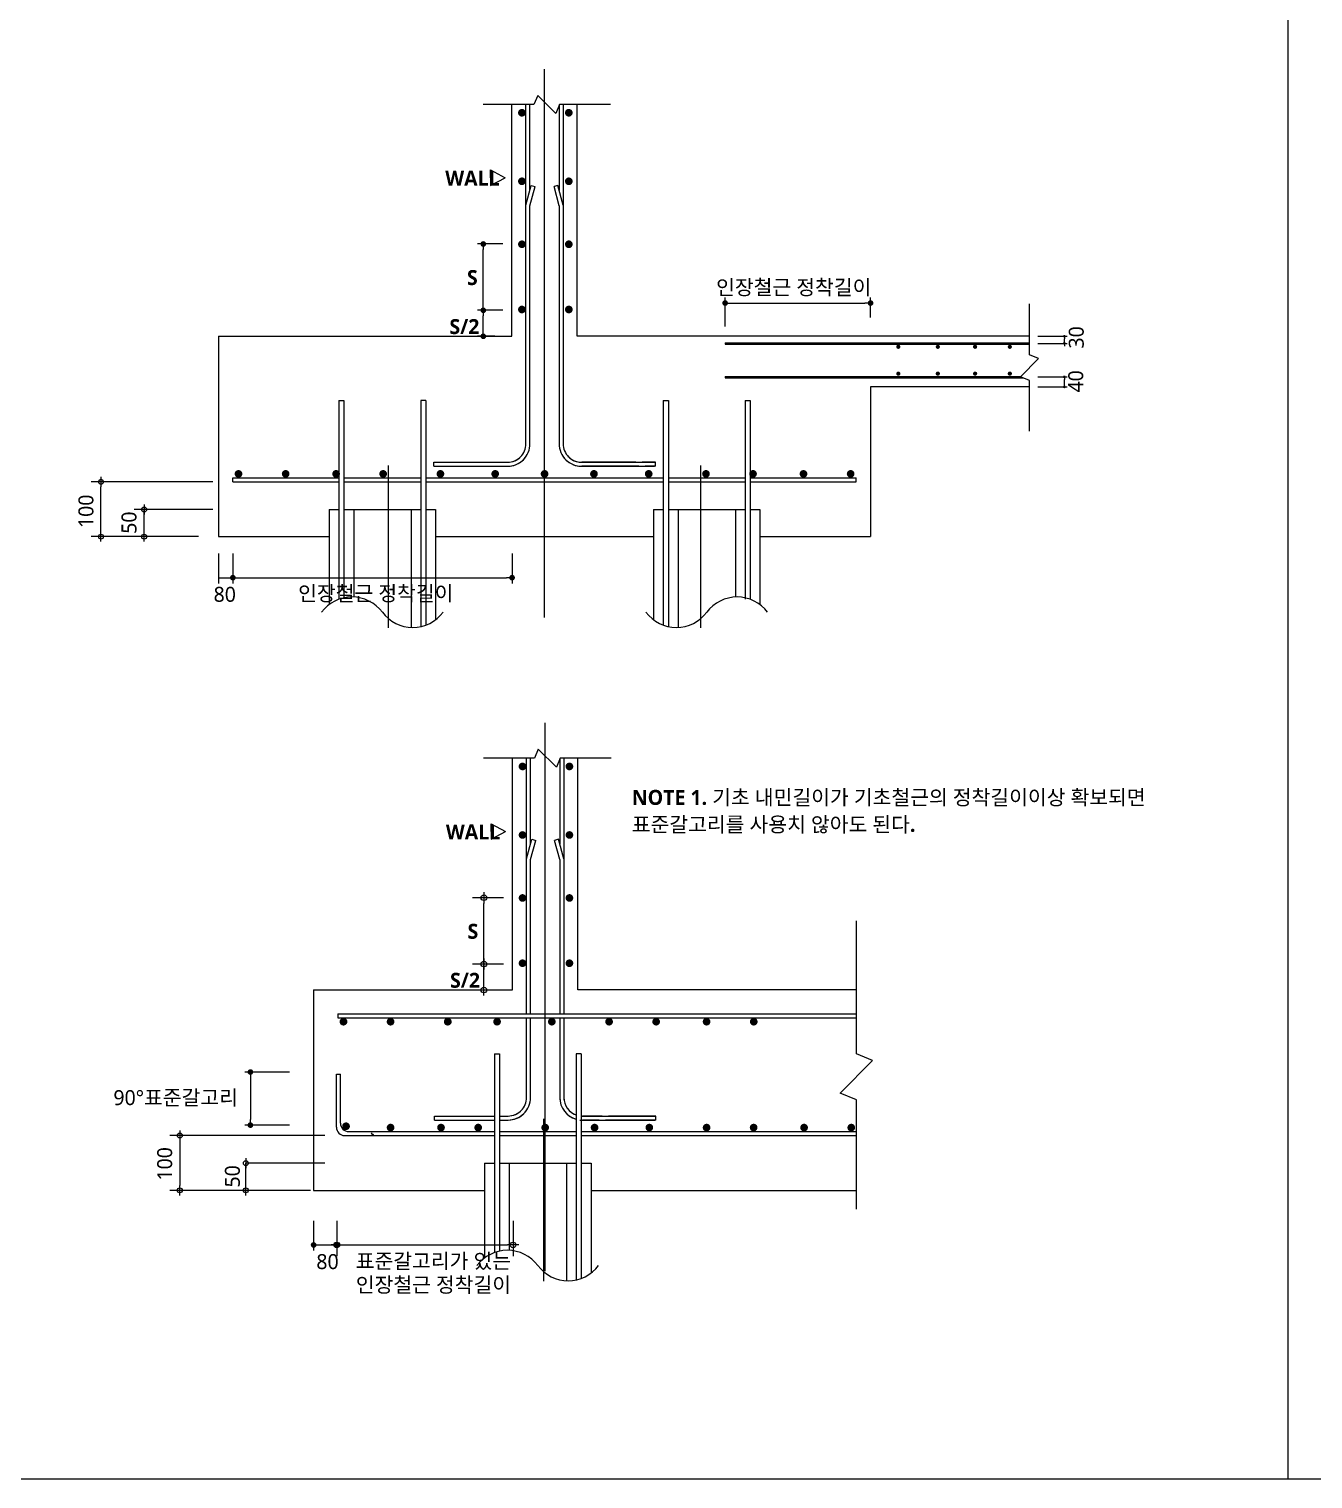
# Model space of a CAD drawing. Header units: millimetres. Extents: x 4573 to 501064, y -176100 to -4304.
# Drawn here: x 449068 to 471778, y -116700 to -91050 of the extents above; entities that cross this region are included whole.
import ezdxf

# ---------------------------------------------------------------- set-up
doc = ezdxf.new("R2010")
doc.units = ezdxf.units.MM
doc.header["$LTSCALE"] = 800
doc.linetypes.add('CEN', pattern=[19, 15, -1, 2, -1])
doc.layers.get('Defpoints').update_dxf_attribs({"color": 147})
for name, color, linetype in [('BAR', 40, 'Continuous'), ('BAR-S', 4, 'Continuous'), ('CEN', 1, 'CEN'), ('CHART', 7, 'Continuous'), ('DIM', 7, 'Continuous'), ('ELE4', 4, 'Continuous'), ('SYM', 7, 'Continuous'), ('TEXT5', 7, 'Continuous'), ('W1', 2, 'Continuous')]:
    doc.layers.add(name, color=color, linetype=linetype)
doc.styles.get("Standard").update_dxf_attribs({"font": 'malgun.ttf'})
doc.styles.add('XR-SHEET-맑은고딕', font='malgun.ttf')
doc.styles.add('맑은고딕B', font='malgunbd.ttf')
doc.dimstyles.new('AA', dxfattribs={"dimscale": 0, "dimtxt": 360, "dimasz": 200, "dimexe": 100, "dimexo": 3, "dimgap": 100, "dimtad": 1, "dimdec": 0, "dimzin": 0, "dimdsep": 46, "dimtxsty": 'Standard', "dimcen": 3, "dimadec": 0, "dimazin": 0, "dimtfac": 1, "dimtdec": 0, "dimtix": 1, "dimtmove": 0, "dimatfit": 0, "dimfxl": 1, "dimtolj": 1, "dimtzin": 0, "dimarcsym": 0})
doc.dimstyles.new('DIM1', dxfattribs={"dimscale": 10, "dimtxt": 3, "dimasz": 1, "dimexe": 2, "dimexo": 3, "dimgap": 1, "dimtad": 1, "dimdec": 0, "dimzin": 0, "dimdsep": 46, "dimtxsty": 'XR-SHEET-맑은고딕', "dimblk1": 'DIMDOT', "dimblk2": 'DIMDOT', "dimsah": 1, "dimcen": -1, "dimdle": 1.5, "dimclrt": 3, "dimadec": 0, "dimazin": 0, "dimtfac": 1, "dimtdec": 0, "dimtix": 1, "dimtmove": 2, "dimatfit": 3, "dimldrblk": 'DIMDOT', "dimfxl": 1, "dimtvp": 1, "dimtolj": 1, "dimtzin": 0, "dimarcsym": 0})

# ---------------------------------------------------------------- blocks, each defined once
blk = doc.blocks.new('_Dot')
at = {"color": 0, "linetype": 'ByBlock', "lineweight": -2}
blk.add_line((-0.5, 0), (-1, 0), dxfattribs=at)
at = {"color": 0, "linetype": 'ByBlock', "const_width": 0.5}
blk.add_lwpolyline([(-0.25, 0, 1), (0.25, 0, 1)], format="xyb", close=True, dxfattribs=at)
blk = doc.blocks.new('*D447')
at = {"layer": 'Defpoints', "color": 0, "transparency": 16777216}
for p in [(457103, -94853), (457751, -94853), (457751, -96026)]:
    blk.add_point(p, dxfattribs=at)
at = {"layer": 'DIM', "color": 0, "lineweight": -2, "transparency": 16777216}
for p, q in [((457451, -94853), (457003, -94853)), ((457103, -95926), (457103, -94953)), ((457451, -96026), (457003, -96026))]:
    blk.add_line(p, q, dxfattribs=at)
at = {"layer": 'DIM', "color": 0, "lineweight": -2, "transparency": 16777216, "xscale": 100, "yscale": 100, "zscale": 100}
for p, rotation in [((457103, -94853), 90), ((457103, -96026), 270)]:
    blk.add_blockref('_Dot', p, dxfattribs=dict(at, rotation=rotation))
blk = doc.blocks.new('DOT')
at = {"color": 0}
blk.add_line((-2, 0), (2, 0), dxfattribs=at)
at = {"color": 0, "linetype": 'ByBlock', "const_width": 1}
blk.add_lwpolyline([(-0.5, 0, 1), (0.5, 0, 1)], format="xyb", close=True, dxfattribs=at)
blk = doc.blocks.new('*D451')
at = {"layer": 'Defpoints', "color": 0, "transparency": 16777216}
for p in [(452674, -100030), (457612, -100030), (457612, -100756)]:
    blk.add_point(p, dxfattribs=at)
at = {"layer": 'DIM', "color": 0, "lineweight": -2, "transparency": 16777216}
for p, q in [((452674, -100330), (452674, -100856)), ((457612, -100330), (457612, -100856)), ((452774, -100756), (457512, -100756))]:
    blk.add_line(p, q, dxfattribs=at)
at = {"layer": 'DIM', "color": 0, "lineweight": -2, "transparency": 16777216, "xscale": 100, "yscale": 100, "zscale": 100, "rotation": 180}
blk.add_blockref('_Dot', (452674, -100756), dxfattribs=at)
at = {"layer": 'DIM', "color": 0, "lineweight": -2, "transparency": 16777216, "xscale": 100, "yscale": 100, "zscale": 100}
blk.add_blockref('_Dot', (457612, -100756), dxfattribs=at)
at = {"layer": 'DIM', "color": 0, "transparency": 16777216, "insert": (455143, -100476), "char_height": 360, "attachment_point": 5}
blk.add_mtext('\\A1;  ', dxfattribs=at)
blk = doc.blocks.new('*D452')
at = {"layer": 'Defpoints', "color": 0, "transparency": 16777216}
for p in [(457103, -96026), (457751, -96026), (457609, -96486)]:
    blk.add_point(p, dxfattribs=at)
at = {"layer": 'DIM', "color": 0, "lineweight": -2, "transparency": 16777216}
for p, q in [((457451, -96026), (457003, -96026)), ((457103, -96386), (457103, -96126)), ((457309, -96486), (457003, -96486))]:
    blk.add_line(p, q, dxfattribs=at)
at = {"layer": 'DIM', "color": 0, "lineweight": -2, "transparency": 16777216, "xscale": 100, "yscale": 100, "zscale": 100}
for p, rotation in [((457103, -96026), 90), ((457103, -96486), 270)]:
    blk.add_blockref('_Dot', p, dxfattribs=dict(at, rotation=rotation))
blk = doc.blocks.new('*D453')
at = {"layer": 'Defpoints', "color": 0, "transparency": 16777216}
for p in [(452421, -100030), (452674, -100030), (452674, -100756)]:
    blk.add_point(p, dxfattribs=at)
at = {"layer": 'DIM', "color": 0, "lineweight": -2, "transparency": 16777216}
for p, q in [((452421, -100330), (452421, -100856)), ((452674, -100330), (452674, -100856)), ((452421, -100756), (452674, -100756))]:
    blk.add_line(p, q, dxfattribs=at)
blk = doc.blocks.new('*D454')
at = {"layer": 'Defpoints', "color": 0, "transparency": 16777216}
for p in [(463953, -95898), (461380, -96614), (463953, -96454)]:
    blk.add_point(p, dxfattribs=at)
at = {"layer": 'DIM', "color": 0, "lineweight": -2, "transparency": 16777216}
for p, q in [((461380, -96314), (461380, -95798)), ((461480, -95898), (463853, -95898)), ((463953, -96154), (463953, -95798))]:
    blk.add_line(p, q, dxfattribs=at)
at = {"layer": 'DIM', "color": 0, "lineweight": -2, "transparency": 16777216, "xscale": 100, "yscale": 100, "zscale": 100, "rotation": 180}
blk.add_blockref('_Dot', (461380, -95898), dxfattribs=at)
at = {"layer": 'DIM', "color": 0, "lineweight": -2, "transparency": 16777216, "xscale": 100, "yscale": 100, "zscale": 100}
blk.add_blockref('_Dot', (463953, -95898), dxfattribs=at)
blk = doc.blocks.new('DIMDOT')
at = {"layer": 'DIM'}
blk.add_line((1, 0), (-1, 0), dxfattribs=at)
blk.add_circle((0, 0), 0.5, dxfattribs=at)
blk = doc.blocks.new('*D460')
at = {"layer": 'Defpoints', "color": 0, "transparency": 16777216}
for p in [(457114, -106417), (457762, -106417), (457762, -107590)]:
    blk.add_point(p, dxfattribs=at)
at = {"layer": 'DIM', "color": 0, "lineweight": -2, "transparency": 16777216}
for p, q in [((457462, -106417), (456914, -106417)), ((457114, -107490), (457114, -106517)), ((457462, -107590), (456914, -107590))]:
    blk.add_line(p, q, dxfattribs=at)
at = {"layer": 'DIM', "color": 0, "lineweight": -2, "transparency": 16777216, "xscale": 100, "yscale": 100, "zscale": 100}
for p, rotation in [((457114, -106417), 90), ((457114, -107590), 270)]:
    blk.add_blockref('DIMDOT', p, dxfattribs=dict(at, rotation=rotation))
blk = doc.blocks.new('*D461')
at = {"layer": 'Defpoints', "color": 0, "transparency": 16777216}
for p in [(454511, -111834), (457629, -111834), (457629, -112560)]:
    blk.add_point(p, dxfattribs=at)
at = {"layer": 'DIM', "color": 0, "lineweight": -2, "transparency": 16777216}
for p, q in [((454511, -112134), (454511, -112760)), ((457629, -112134), (457629, -112760)), ((454611, -112560), (457529, -112560))]:
    blk.add_line(p, q, dxfattribs=at)
at = {"layer": 'DIM', "color": 0, "lineweight": -2, "transparency": 16777216, "xscale": 100, "yscale": 100, "zscale": 100, "rotation": 180}
blk.add_blockref('DIMDOT', (454511, -112560), dxfattribs=at)
at = {"layer": 'DIM', "color": 0, "lineweight": -2, "transparency": 16777216, "xscale": 100, "yscale": 100, "zscale": 100}
blk.add_blockref('DIMDOT', (457629, -112560), dxfattribs=at)
at = {"layer": 'DIM', "color": 4, "transparency": 16777216, "insert": (456070, -112335), "char_height": 250, "attachment_point": 5}
blk.add_mtext('\\A1;  ', dxfattribs=at)
blk = doc.blocks.new('*D462')
at = {"layer": 'Defpoints', "color": 0, "transparency": 16777216}
for p in [(454102, -111834), (454511, -111834), (454511, -112560)]:
    blk.add_point(p, dxfattribs=at)
at = {"layer": 'TEXT5', "color": 0, "lineweight": -2, "transparency": 16777216}
for p, q in [((454102, -112134), (454102, -112660)), ((454511, -112134), (454511, -112660)), ((454202, -112560), (454411, -112560))]:
    blk.add_line(p, q, dxfattribs=at)
at = {"layer": 'TEXT5', "color": 0, "lineweight": -2, "transparency": 16777216, "xscale": 100, "yscale": 100, "zscale": 100, "rotation": 180}
blk.add_blockref('_Dot', (454102, -112560), dxfattribs=at)
at = {"layer": 'TEXT5', "color": 0, "lineweight": -2, "transparency": 16777216, "xscale": 100, "yscale": 100, "zscale": 100}
blk.add_blockref('_Dot', (454511, -112560), dxfattribs=at)
blk = doc.blocks.new('A$C3E253975')
at = {"layer": 'TEXT5', "color": 7, "style": 'XR-SHEET-맑은고딕'}
blk.add_text('90%%D표준갈고리', height=360, dxfattribs=at).set_placement((64, 109))
blk = doc.blocks.new('*D463')
at = {"layer": 'Defpoints', "color": 0, "transparency": 16777216}
for p in [(453973, -109501), (452984, -110440), (453973, -110440)]:
    blk.add_point(p, dxfattribs=at)
at = {"layer": 'TEXT5', "color": 0, "lineweight": -2, "transparency": 16777216}
for p, q in [((453673, -109501), (452884, -109501)), ((452984, -109601), (452984, -110340)), ((453673, -110440), (452884, -110440))]:
    blk.add_line(p, q, dxfattribs=at)
at = {"layer": 'TEXT5', "color": 0, "lineweight": -2, "transparency": 16777216, "xscale": 100, "yscale": 100, "zscale": 100}
for p, rotation in [((452984, -109501), 90), ((452984, -110440), 270)]:
    blk.add_blockref('_Dot', p, dxfattribs=dict(at, rotation=rotation))
blk = doc.blocks.new('*D464')
at = {"layer": 'Defpoints', "color": 0, "transparency": 16777216}
for p in [(457114, -107590), (457762, -107590), (457620, -108050)]:
    blk.add_point(p, dxfattribs=at)
at = {"layer": 'DIM', "color": 0, "lineweight": -2, "transparency": 16777216}
for p, q in [((457462, -107590), (456914, -107590)), ((457114, -107950), (457114, -107690)), ((457320, -108050), (456914, -108050))]:
    blk.add_line(p, q, dxfattribs=at)
at = {"layer": 'DIM', "color": 0, "lineweight": -2, "transparency": 16777216, "xscale": 100, "yscale": 100, "zscale": 100}
for p, rotation in [((457114, -107590), 90), ((457114, -108050), 270)]:
    blk.add_blockref('DIMDOT', p, dxfattribs=dict(at, rotation=rotation))

msp = doc.modelspace()

# ---------------------------------------------------------------- linework, layer by layer
for p, q in [((456086.5, -97624.5), (455997, -97624.5)), ((458835.8, -109181.7), (458746.3, -109181.7))]:
    msp.add_line(p, q)
at = {"color": 7, "lineweight": 5}
for p, q in [((452321.5, -99059.9), (450164.8, -99059.9)), ((450341.3, -99941.6), (450341.3, -99148.2)), ((452321.5, -99550.1), (450926.5, -99550.1)), ((451103, -99941.6), (451103, -99550.1)), ((451306, -100029.9), (450164.8, -100029.9)), ((452067.7, -100029.9), (450926.5, -100029.9)), ((454298.4, -110623.8), (451557.5, -110623.8)), ((451734, -110712.1), (451734, -111505.5)), ((454298.4, -111114), (452903.4, -111114)), ((452903.4, -111505.5), (452903.4, -111114)), ((453748.8, -111593.8), (451557.5, -111593.8)), ((454044.6, -111593.8), (452903.4, -111593.8))]:
    msp.add_line(p, q, dxfattribs=at)
at = {"layer": 'BAR'}
for p, q in [((457857.8, -98386.7), (457857.8, -92385.6)), ((457928.8, -93902.1), (457928.8, -92385.6)), ((458445.1, -92385.6), (458445.1, -93902.1)), ((458516, -92385.6), (458516, -98386.7)), ((457857.8, -94167), (457950.7, -93820.1)), ((457928.8, -94176.3), (458019.3, -93838.4)), ((457950.7, -93820.1), (458019.3, -93838.4)), ((458423.1, -93820.1), (458354.5, -93838.4)), ((458445.1, -94176.3), (458354.5, -93838.4)), ((458516, -94167), (458423.1, -93820.1)), ((457928.8, -98386.7), (457928.8, -94176.3)), ((458445.1, -94176.3), (458445.1, -98386.7)), ((461379.6, -96600.2), (466767.6, -96600.2)), ((461379.6, -96600.2), (461379.6, -96628)), ((461379.6, -96628), (466767.6, -96628)), ((461379.6, -97194.6), (466609.4, -97194.6)), ((461379.6, -97194.6), (461379.6, -97222.3)), ((461379.6, -97222.3), (466656.2, -97222.3)), ((454549.2, -97624.5), (454549.2, -101138.6)), ((454549.2, -97624.5), (454638.6, -97624.5)), ((454638.6, -97624.5), (454638.6, -101112.8)), ((455997, -97624.5), (455997, -101620.5)), ((456086.5, -97624.5), (456086.5, -101594.7)), ((460287.4, -97624.5), (460287.4, -101138.6)), ((460287.4, -97624.5), (460287.4, -101138.6)), ((460287.4, -97624.5), (460376.8, -97624.5)), ((460376.8, -97624.5), (460376.8, -101112.8)), ((460376.8, -97624.5), (460376.8, -101112.8)), ((461735.2, -97624.5), (461735.2, -101138.6)), ((461735.2, -97624.5), (461735.2, -101138.6)), ((461735.2, -97624.5), (461824.6, -97624.5)), ((461824.6, -97624.5), (461824.6, -101112.8)), ((461824.6, -97624.5), (461824.6, -101112.8)), ((456227.3, -98715), (457529.6, -98715)), ((456227.3, -98785.9), (456227.3, -98715)), ((458799.9, -98715), (459912.4, -98715)), ((459800.3, -98715), (458844.3, -98715)), ((459912.4, -98715), (460128.8, -98715)), ((460146.5, -98715), (459912.4, -98715)), ((460146.5, -98785.9), (460146.5, -98715)), ((452674.4, -98988.9), (454340.6, -98988.9)), ((452674.4, -99059.9), (452674.4, -98988.9)), ((454340.6, -98988.9), (454549.2, -98988.9)), ((454638.6, -98988.9), (455997, -98988.9)), ((456086.5, -98988.9), (456366.1, -98988.9)), ((456227.3, -98785.9), (457529.6, -98785.9)), ((456366.1, -98988.9), (460007.8, -98988.9)), ((458799.9, -98785.9), (459966.2, -98785.9)), ((459854, -98785.9), (458844.3, -98785.9)), ((459966.2, -98785.9), (460128.8, -98785.9)), ((460146.5, -98785.9), (459966.2, -98785.9)), ((460007.8, -98988.9), (460287.4, -98988.9)), ((460376.8, -98988.9), (461735.2, -98988.9)), ((461824.6, -98988.9), (461930, -98988.9)), ((461930, -98988.9), (463699.4, -98988.9)), ((463699.4, -99059.9), (463699.4, -98988.9)), ((452674.4, -99059.9), (454381.5, -99059.9)), ((454381.5, -99059.9), (454549.2, -99059.9)), ((454638.6, -99059.9), (455997, -99059.9)), ((456086.5, -99059.9), (456312.3, -99059.9)), ((456312.3, -99059.9), (460061.5, -99059.9)), ((460061.5, -99059.9), (460287.4, -99059.9)), ((460376.8, -99059.9), (461735.2, -99059.9)), ((461824.6, -99059.9), (461889.1, -99059.9)), ((461889.1, -99059.9), (463699.4, -99059.9)), ((460287.4, -99358.2), (460287.4, -101594.7)), ((460376.8, -99328.1), (460376.8, -101620.5)), ((461735.2, -99364.2), (461735.2, -101112.8)), ((461824.6, -99369.2), (461824.6, -101138.6)), ((457868.6, -108470.2), (457868.6, -103949.5)), ((457939.5, -105466), (457939.5, -103949.5)), ((458455.9, -103949.5), (458455.9, -105466)), ((458526.8, -103949.5), (458526.8, -108470.2)), ((457868.6, -105730.9), (457961.5, -105384)), ((457939.5, -105740.2), (458030.1, -105402.3)), ((457961.5, -105384), (458030.1, -105402.3)), ((458433.9, -105384), (458365.3, -105402.3)), ((458455.9, -105740.2), (458365.3, -105402.3)), ((458526.8, -105730.9), (458433.9, -105384)), ((457939.5, -108470.2), (457939.5, -105740.2)), ((458455.9, -105740.2), (458455.9, -108470.2)), ((454530.2, -108470.2), (463702.3, -108470.2)), ((454530.2, -108470.2), (454530.2, -108541.2)), ((454530.2, -108541.2), (463702.3, -108541.2)), ((457868.6, -109950.6), (457868.6, -108541.2)), ((457939.5, -109950.6), (457939.5, -108541.2)), ((458455.9, -108541.2), (458455.9, -109995)), ((458526.8, -108541.2), (458526.8, -109995)), ((457298.5, -109181.7), (457298.5, -112695.8)), ((457298.5, -109181.7), (457387.9, -109181.7)), ((457387.9, -109181.7), (457387.9, -112669.9)), ((458746.3, -109181.7), (458746.3, -113177.7)), ((458835.8, -109181.7), (458835.8, -113151.9)), ((454504.2, -110476.8), (454504.2, -109538.1)), ((454504.2, -109538.1), (454575.2, -109538.1)), ((454575.2, -110405.8), (454575.2, -109538.1)), ((456238.1, -110278.9), (456935.6, -110278.9)), ((456238.1, -110349.8), (456238.1, -110278.9)), ((456935.6, -110278.9), (457298.5, -110278.9)), ((457387.9, -110278.9), (457540.4, -110278.9)), ((458835.8, -110278.9), (459317.8, -110278.9)), ((459205.6, -110278.9), (458855.1, -110278.9)), ((459317.8, -110278.9), (460139.6, -110278.9)), ((460157.3, -110278.9), (459317.8, -110278.9)), ((460157.3, -110349.8), (460157.3, -110278.9)), ((456238.1, -110349.8), (456976.6, -110349.8)), ((456976.6, -110349.8), (457298.5, -110349.8)), ((457387.9, -110349.8), (457540.4, -110349.8)), ((458810.7, -110349.8), (459264, -110349.8)), ((459151.9, -110349.8), (458855.1, -110349.8)), ((459264, -110349.8), (460139.6, -110349.8)), ((460157.3, -110349.8), (459264, -110349.8)), ((454651.3, -110623.8), (457134.8, -110623.8)), ((454722.3, -110552.9), (457093.8, -110552.9)), ((457093.8, -110552.9), (457298.5, -110552.9)), ((457134.8, -110623.8), (457298.5, -110623.8)), ((457387.9, -110552.9), (458746.3, -110552.9)), ((457387.9, -110623.8), (458746.3, -110623.8)), ((458835.8, -110552.9), (459110.3, -110552.9)), ((458835.8, -110623.8), (459056.5, -110623.8)), ((459056.5, -110623.8), (463702.3, -110623.8)), ((459110.3, -110552.9), (463702.3, -110552.9)), ((457298.5, -110926.3), (457298.5, -112695.8)), ((457387.9, -110921.3), (457387.9, -112669.9)), ((458746.3, -110885.3), (458746.3, -113177.7)), ((458835.8, -110915.3), (458835.8, -113151.9))]:
    msp.add_line(p, q, dxfattribs=at)
for centre, radius, start, end in [((457529.6, -98386.7), 399.2, 269.99997, 0), ((457529.6, -98386.7), 328.2, 269.99975, 0), ((458844.3, -98386.7), 399.2, 180, 270.00003), ((458844.3, -98386.7), 328.2, 180, 270.00025), ((457529.6, -98386.7), 328.2, 270, 317.763), ((457529.6, -98386.7), 399.2, 270, 326.44778), ((458844.3, -98386.7), 399.2, 213.55222, 270), ((458844.3, -98386.7), 328.2, 222.237, 270), ((457540.4, -109950.6), 328.2, 269.99975, 0), ((457540.4, -109950.6), 399.2, 269.99997, 0), ((458855.1, -109950.6), 399.2, 180, 254.19633), ((458855.1, -109950.6), 328.2, 180, 250.65676), ((457540.4, -109950.6), 328.2, 270, 317.763), ((457540.4, -109950.6), 399.2, 270, 326.44778), ((458855.1, -109950.6), 399.2, 213.55222, 254.19633), ((458855.1, -109950.6), 328.2, 222.237, 250.65676), ((458855.1, -109950.6), 328.2, 266.62799, 270.00025), ((458855.1, -109950.6), 328.2, 266.62799, 270), ((454651.3, -110476.8), 147.1, 180, 270), ((454722.3, -110405.8), 147.1, 180, 270), ((458855.1, -109950.6), 399.2, 267.22798, 270.00003), ((458855.1, -109950.6), 399.2, 267.22798, 270)]:
    msp.add_arc(centre, radius, start, end, dxfattribs=at)
at = {"layer": 'BAR-S'}
for points, const_width in [([(457752.1, -92531.7, 1), (457820.1, -92531.7, 1)], 67.6), ([(458649.6, -92531.7, -1), (458581.6, -92531.7, -1)], 67.6), ([(457752.1, -93743.7, 1), (457820.1, -93743.7, 1)], 67.6), ([(458649.6, -93743.7, -1), (458581.6, -93743.7, -1)], 67.6), ([(457752.1, -94857.9, 1), (457820.1, -94857.9, 1)], 67.6), ([(458649.6, -94857.9, -1), (458581.6, -94857.9, -1)], 67.6), ([(457752.1, -96012.1, 1), (457820.1, -96012.1, 1)], 67.6), ([(458649.6, -96012.1, -1), (458581.6, -96012.1, -1)], 67.6), ([(464425.2, -96671.6, 1), (464462.2, -96671.6, 1)], 36.6), ([(465124, -96671.6, 1), (465161, -96671.6, 1)], 36.6), ([(465783.5, -96671.6, 1), (465820.4, -96671.6, 1)], 36.6), ([(466397.6, -96671.6, 1), (466434.5, -96671.6, 1)], 36.6), ([(464425.2, -97146.3, 1), (464462.2, -97146.3, 1)], 36.6), ([(465124, -97146.3, 1), (465161, -97146.3, 1)], 36.6), ([(465783.5, -97146.3, 1), (465820.4, -97146.3, 1)], 36.6), ([(466397.6, -97146.3, 1), (466434.5, -97146.3, 1)], 36.6), ([(452739.3, -98919.7, 1), (452807.2, -98919.7, 1)], 67.6), ([(453573.5, -98919.7, 1), (453641.4, -98919.7, 1)], 67.6), ([(454465.8, -98919.7, 1), (454533.8, -98919.7, 1)], 67.6), ([(455297.9, -98919.7, 1), (455365.9, -98919.7, 1)], 67.6), ([(456310.8, -98919.7, 1), (456378.8, -98919.7, 1)], 67.6), ([(457279.7, -98919.7, 1), (457347.6, -98919.7, 1)], 67.6), ([(458153, -98919.7, 1), (458220.9, -98919.7, 1)], 67.6), ([(459094.2, -98919.7, -1), (459026.2, -98919.7, -1)], 67.6), ([(460063, -98919.7, -1), (459995.1, -98919.7, -1)], 67.6), ([(461075.9, -98919.7, -1), (461008, -98919.7, -1)], 67.6), ([(461908, -98919.7, -1), (461840.1, -98919.7, -1)], 67.6), ([(462800.4, -98919.7, -1), (462732.4, -98919.7, -1)], 67.6), ([(463634.5, -98919.7, -1), (463566.6, -98919.7, -1)], 67.6), ([(457762.9, -104095.6, 1), (457830.8, -104095.6, 1)], 67.6), ([(458660.4, -104095.6, -1), (458592.4, -104095.6, -1)], 67.6), ([(457762.9, -105307.6, 1), (457830.8, -105307.6, 1)], 67.6), ([(458660.4, -105307.6, -1), (458592.4, -105307.6, -1)], 67.6), ([(457762.9, -106421.8, 1), (457830.8, -106421.8, 1)], 67.6), ([(458660.4, -106421.8, -1), (458592.4, -106421.8, -1)], 67.6), ([(457762.9, -107576, 1), (457830.8, -107576, 1)], 67.6), ([(458660.4, -107576, -1), (458592.4, -107576, -1)], 67.6), ([(454595.1, -108610.4, -1), (454663, -108610.4, -1)], 67.6), ([(454597.2, -108610.4, -1), (454665.1, -108610.4, -1)], 67.6), ([(455429.2, -108610.4, -1), (455497.2, -108610.4, -1)], 67.6), ([(456439.3, -108610.4, -1), (456507.2, -108610.4, -1)], 67.6), ([(456442.1, -108610.4, -1), (456510.1, -108610.4, -1)], 67.6), ([(457380.5, -108610.4, 1), (457312.5, -108610.4, 1)], 67.6), ([(458349.3, -108610.4, 1), (458281.4, -108610.4, 1)], 67.6), ([(459362.2, -108610.4, 1), (459294.3, -108610.4, 1)], 67.6), ([(460194.3, -108610.4, 1), (460126.4, -108610.4, 1)], 67.6), ([(461086.7, -108610.4, 1), (461018.8, -108610.4, 1)], 67.6), ([(461920.9, -108610.4, 1), (461852.9, -108610.4, 1)], 67.6), ([(454641.8, -110459.6, 1), (454709.8, -110459.6, 1)], 67.6), ([(455429.2, -110483.7, 1), (455497.2, -110483.7, 1)], 67.6), ([(456321.6, -110483.7, 1), (456389.5, -110483.7, 1)], 67.6), ([(456978.7, -110483.7, 1), (457046.6, -110483.7, 1)], 67.6), ([(458163.7, -110483.7, 1), (458231.7, -110483.7, 1)], 67.6), ([(459104.9, -110483.7, -1), (459037, -110483.7, -1)], 67.6), ([(460073.8, -110483.7, -1), (460005.9, -110483.7, -1)], 67.6), ([(461086.7, -110483.7, -1), (461018.8, -110483.7, -1)], 67.6), ([(461918.8, -110483.7, -1), (461850.9, -110483.7, -1)], 67.6), ([(462811.2, -110483.7, -1), (462743.2, -110483.7, -1)], 67.6), ([(463645.3, -110483.7, -1), (463577.4, -110483.7, -1)], 67.6)]:
    msp.add_lwpolyline(points, format="xyb", close=True, dxfattribs=dict(at, const_width=const_width))
at = {"layer": 'CEN'}
for p, q in [((458186.9, -101460.5), (458186.9, -91760.8)), ((455424.8, -101642), (455424.8, -98770.8)), ((460949, -101642), (460949, -98770.8)), ((458197.7, -113024.4), (458197.7, -103324.7)), ((458174.2, -113199.1), (458174.2, -110327.9))]:
    msp.add_line(p, q, dxfattribs=at)
at = {"layer": 'CHART'}
for p, q in [((454811.2, -99550.1), (455824.5, -99550.1)), ((460549.4, -99550.1), (461562.7, -99550.1))]:
    msp.add_line(p, q, dxfattribs=at)
at = {"layer": 'DIM'}
for p, q in [((466913.2, -96485.5), (467427.4, -96485.5)), ((466913.2, -96611.8), (467427.4, -96611.8)), ((467380.3, -96611.8), (467380.3, -96532.6)), ((466913.2, -97203.1), (467427.4, -97203.1)), ((466913.2, -97380.7), (467427.4, -97380.7)), ((467380.3, -97380.7), (467380.3, -97250.2))]:
    msp.add_line(p, q, dxfattribs=at)
at = {"layer": 'ELE4', "color": 2}
msp.add_line((471339.5, -116700), (471339.5, -65400), dxfattribs=at)
at = {"layer": 'ELE4'}
msp.add_lwpolyline([(425150, -116700), (493850, -116700), (493850, -65400), (425150, -65400)], close=True, dxfattribs=at)
at = {"layer": 'SYM'}
for p, q in [((458065.4, -92224), (457998.9, -92384.6)), ((458386.6, -92545.2), (458065.4, -92224)), ((457998.9, -92384.6), (457098.8, -92384.6)), ((458453.1, -92384.6), (458386.6, -92545.2)), ((459351.8, -92384.6), (458453.1, -92384.6)), ((466764.1, -96812.8), (466764.1, -95912.8)), ((466603.5, -97200.5), (466924.7, -96879.3)), ((466924.7, -96879.3), (466764.1, -96812.8)), ((466764.1, -97267), (466603.5, -97200.5)), ((466764.1, -98165.7), (466764.1, -97267)), ((458076.2, -103787.9), (458009.7, -103948.5)), ((458397.4, -104109.1), (458076.2, -103787.9)), ((458009.7, -103948.5), (457109.6, -103948.5)), ((458463.9, -103948.5), (458397.4, -104109.1)), ((459362.6, -103948.5), (458463.9, -103948.5)), ((463702.3, -109178.6), (463702.3, -106826.4)), ((463989.9, -109297.7), (463702.3, -109178.6)), ((463414.8, -109872.7), (463989.9, -109297.7)), ((463702.3, -109991.8), (463414.8, -109872.7)), ((463702.3, -111928.5), (463702.3, -109991.8))]:
    msp.add_line(p, q, dxfattribs=at)
for centre, start, end in [((454780, -101770), 36.8699, 143.1301), ((461593.8, -101770), 36.8699, 143.1301), ((455855.6, -100963.3), 216.8699, 323.1301), ((460518.2, -100963.3), 216.8699, 323.1301), ((457529.3, -113327.2), 36.8699, 143.1301), ((458604.9, -112520.5), 216.8699, 323.1301)]:
    msp.add_arc(centre, 672.3, start, end, dxfattribs=at)
at = {"layer": 'TEXT5', "color": 7}
for p, q in [((457231.1, -93544.2), (457487.5, -93681)), ((457231.1, -93681), (457231.1, -93544.2)), ((457231.1, -93817.7), (457487.5, -93681)), ((457231.1, -93681), (457231.1, -93817.7)), ((457241.9, -105244.9), (457241.9, -105108.1)), ((457241.9, -105108.1), (457498.3, -105244.9)), ((457241.9, -105244.9), (457241.9, -105381.6)), ((457241.9, -105381.6), (457498.3, -105244.9))]:
    msp.add_line(p, q, dxfattribs=at)
at = {"layer": 'W1'}
for p, q in [((457609.4, -96485.6), (457609.4, -92385.6)), ((458764.4, -96485.6), (458764.4, -92385.6)), ((452420.6, -96485.6), (457609.4, -96485.6)), ((452420.6, -96485.6), (452420.6, -100029.9)), ((466767.6, -96485.6), (458764.4, -96485.6)), ((466767.6, -97382.7), (463953.2, -97382.7)), ((463953.2, -97382.7), (463953.2, -100029.9)), ((452420.6, -100029.9), (454376.6, -100029.9)), ((456259, -100029.9), (460114.8, -100029.9)), ((461997.2, -100029.9), (463953.2, -100029.9)), ((457620.2, -108049.5), (457620.2, -103949.5)), ((458775.2, -108049.5), (458775.2, -103949.5)), ((454101.7, -108049.5), (457620.2, -108049.5)), ((454101.7, -108049.5), (454101.7, -111593.8)), ((463702.3, -108049.5), (458775.2, -108049.5)), ((454101.7, -111593.8), (457126, -111593.8)), ((459008.3, -111593.8), (463702.3, -111593.8))]:
    msp.add_line(p, q, dxfattribs=at)
at = {"layer": 'W1', "color": 2}
for p, q in [((454376.6, -99550.1), (454376.6, -99929.9)), ((454376.6, -99550.1), (454549.2, -99550.1)), ((454638.6, -99550.1), (454811.2, -99550.1)), ((455824.5, -99550.1), (455997, -99550.1)), ((456086.5, -99550.1), (456259, -99550.1)), ((456259, -99550.1), (456259, -99929.9)), ((460114.8, -99550.1), (460114.8, -99929.9)), ((460114.8, -99550.1), (460287.4, -99550.1)), ((460376.8, -99550.1), (460549.4, -99550.1)), ((461562.7, -99550.1), (461735.2, -99550.1)), ((461824.6, -99550.1), (461997.2, -99550.1)), ((461997.2, -99550.1), (461997.2, -99929.9)), ((457126, -111114), (457126, -111487.1)), ((457385.5, -111114), (457560.5, -111114)), ((458573.8, -111114), (458748.7, -111114)), ((458842.9, -111114), (459008.3, -111114)), ((459008.3, -111114), (459008.3, -111487.1))]:
    msp.add_line(p, q, dxfattribs=at)
at = {"layer": 'W1', "color": 7}
for p, q in [((454811.2, -99550.1), (454811.2, -101098.5)), ((455824.5, -99550.1), (455824.5, -101634.9)), ((460549.4, -99550.1), (460549.4, -101634.9)), ((461562.7, -99550.1), (461562.7, -101098.5)), ((457560.5, -111114), (457560.5, -112655.6)), ((457560.5, -111114), (458573.8, -111114)), ((458573.8, -111114), (458573.8, -113192))]:
    msp.add_line(p, q, dxfattribs=at)
at = {"layer": 'W1', "color": 2, "linetype": 'Continuous'}
for p, q in [((454376.6, -99929.9), (454376.6, -101232.2)), ((456259, -99929.9), (456259, -101501.1)), ((460114.8, -99929.9), (460114.8, -101501.1)), ((461997.2, -99929.9), (461997.2, -101232.2)), ((457126, -111487.1), (457126, -112789.4)), ((459008.3, -111487.1), (459008.3, -113058.3))]:
    msp.add_line(p, q, dxfattribs=at)
at = {"layer": 'W1', "color": 4}
msp.add_line((457126, -111114), (457291.4, -111114), dxfattribs=at)

# ---------------------------------------------------------------- block references
at = {"color": 7, "lineweight": 5, "xscale": 88.23529411764706, "yscale": 88.23529411764706, "zscale": 88.23529411764706}
for p, rotation in [((450341.3, -99059.9), 90), ((451103, -99550.1), 90), ((450341.3, -100029.9), 270), ((451103, -100029.9), 270), ((451734, -110623.8), 90), ((451734, -111593.8), 270), ((452903.4, -111593.8), 270)]:
    msp.add_blockref('DIMDOT', p, dxfattribs=dict(at, rotation=rotation))
at = {"color": 0, "linetype": 'ByBlock', "xscale": 47.0588235293705, "yscale": 47.0588235293705, "zscale": 47.0588235293705, "rotation": 299.7575049920223}
msp.add_blockref('_Dot', (455147.5, -110616.1), dxfattribs=at)
at = {"layer": 'DIM'}
for name, p, xscale, yscale, zscale, rotation in [('_Dot', (467380.3, -96485.5), 47.05882352941176, 47.05882352941176, 47.05882352941176, 90), ('_Dot', (467380.3, -96611.8), 47.05882352941176, 47.05882352941176, 47.05882352941176, 90), ('_Dot', (467380.3, -97203.1), 47.05882352941176, 47.05882352941176, 47.05882352941176, 90), ('_Dot', (467380.3, -97380.7), 47.05882352941176, 47.05882352941176, 47.05882352941176, 270), ('DIMDOT', (452903.4, -111114), 88.23529411764706, 88.23529411764706, 88.23529411764706, 90)]:
    msp.add_blockref(name, p, dxfattribs=dict(at, xscale=xscale, yscale=yscale, zscale=zscale, rotation=rotation))
at = {"layer": 'TEXT5', "color": 7, "xscale": 0.7352941176470588, "yscale": 0.7352941176470588, "zscale": 0.7352941176470588}
msp.add_blockref('A$C3E253975', (450513.8, -110165.7), dxfattribs=at)

# ---------------------------------------------------------------- texts
at = {"color": 7, "style": '맑은고딕B'}
for s, p in [('표준갈고리가 있는', (454847.5, -112976.1)), ('인장철근 정착길이', (454847.5, -113397.2))]:
    msp.add_text(s, height=264.71, dxfattribs=at).set_placement(p)
at = {"layer": 'DIM', "style": '맑은고딕B'}
for s, height, p in [('S', 264.7, (456814, -95579.5)), ('인장철근 정착길이', 264.71, (461220.6, -95751.4)), ('S/2', 264.71, (456504.4, -96446.5)), ('인장철근 정착길이', 264.71, (453827.8, -101166))]:
    msp.add_text(s, height=height, dxfattribs=at).set_placement(p)
at = {"layer": 'DIM', "char_height": 264.71, "attachment_point": 5, "rotation": 90, "style": 'XR-SHEET-맑은고딕'}
for s, insert in [('30', (467592.6, -96505.2)), ('40', (467583, -97283.8)), ('\\A1;100', (450076.5, -99582)), ('\\A1;50', (450838.1, -99782.4)), ('\\A1;100', (451469.1, -111125.5)), ('\\A1;50', (452666.7, -111346.3))]:
    msp.add_mtext(s, dxfattribs=dict(at, insert=insert))
at = {"layer": 'DIM', "char_height": 264.71, "attachment_point": 5, "style": 'XR-SHEET-맑은고딕'}
for insert in [(452530.4, -101052.2), (454347.5, -112856.2)]:
    msp.add_mtext('\\A1;80', dxfattribs=dict(at, insert=insert))
at = {"layer": 'TEXT5', "color": 7, "style": '맑은고딕B'}
for s, height, p in [('WALL', 264.71, (456430.9, -93823.4)), ('NOTE 1. 기초 내민길이가 기초철근의 정착길이이상 확보되면', 264.706, (459729.8, -104775)), ('WALL', 264.71, (456441.7, -105387.3)), ('표준갈고리를 사용치 않아도 된다.', 264.706, (459729.8, -105253.2)), ('S', 264.7, (456824.8, -107143.4)), ('S/2', 264.71, (456515.1, -108010.4))]:
    msp.add_text(s, height=height, dxfattribs=at).set_placement(p)

# ---------------------------------------------------------------- dimensions: what is measured, and where the dimension line sits
at = {"layer": 'DIM'}
for base, p1, p2, angle, dimstyle, override, picture, middle in [((457103.4, -94852.8), (457751.3, -96025.9), (457751.3, -94852.8), 90, 'AA', {"dimscale": 1, "dimasz": 100, "dimexo": 300, "dimblk1": 'Dot', "dimblk2": 'Dot', "dimsah": 1}, '*D447', (457103.4, -95439.3)), ((463953.2, -95897.6), (461379.6, -96614.2), (463953.2, -96453.8), 180, 'AA', {"dimscale": 1, "dimasz": 100, "dimexo": 300, "dimblk1": 'Dot', "dimblk2": 'Dot', "dimsah": 1}, '*D454', (462666.4, -95897.6)), ((457103.4, -96025.9), (457609.4, -96485.6), (457751.3, -96025.9), 90, 'AA', {"dimscale": 1, "dimasz": 100, "dimexo": 300, "dimblk1": 'Dot', "dimblk2": 'Dot', "dimsah": 1}, '*D452', (457103.4, -96255.7)), ((457114.2, -106416.7), (457762.1, -107589.8), (457762.1, -106416.7), 90, 'DIM1', {"dimscale": 100, "dimtxt": 2.5, "dimtxsty": 'Standard', "dimclrt": 4}, '*D460', (457114.2, -107003.2)), ((457114.2, -107589.8), (457620.2, -108049.5), (457762.1, -107589.8), 90, 'DIM1', {"dimscale": 100, "dimtxt": 2.5, "dimtxsty": 'Standard', "dimclrt": 4}, '*D464', (457114.2, -107819.6))]:
    dim = msp.add_linear_dim(base=base, p1=p1, p2=p2, angle=angle, text=' ', dimstyle=dimstyle, override=override, dxfattribs=at)
    dim.commit()
    dim.dimension.update_dxf_attribs({"geometry": picture, "text_midpoint": middle})
for base, p1, p2, text, dimstyle, override, picture, middle in [((452674.4, -100755.8), (452420.6, -100029.9), (452674.4, -100029.9), ' ', 'AA', {"dimscale": 1, "dimasz": 100, "dimexo": 300, "dimblk1": 'Dot', "dimblk2": 'Dot', "dimsah": 1}, '*D453', (452547.5, -100755.8)), ((457611.8, -100755.8), (452674.4, -100029.9), (457611.8, -100029.9), '  ', 'AA', {"dimscale": 1, "dimasz": 100, "dimexo": 300, "dimblk1": 'Dot', "dimblk2": 'Dot', "dimsah": 1}, '*D451', (455143.1, -100475.8)), ((457629.4, -112559.8), (454511.1, -111833.9), (457629.4, -111833.9), '  ', 'DIM1', {"dimscale": 100, "dimtxt": 2.5, "dimtxsty": 'Standard', "dimclrt": 4}, '*D461', (456070.3, -112334.8))]:
    dim = msp.add_linear_dim(base=base, p1=p1, p2=p2, text=text, dimstyle=dimstyle, override=override, dxfattribs=at)
    dim.commit()
    dim.dimension.update_dxf_attribs({"geometry": picture, "text_midpoint": middle})
at = {"layer": 'TEXT5', "color": 7}
dim = msp.add_linear_dim(base=(452984.5, -110439.8), p1=(453972.7, -109501.1), p2=(453972.7, -110439.8), angle=90, text=' ', dimstyle='AA', override={"dimscale": 1, "dimasz": 100, "dimexo": 300, "dimblk1": 'DOT', "dimblk2": 'DOT', "dimsah": 1}, dxfattribs=at)
dim.commit()
dim.dimension.update_dxf_attribs({"geometry": '*D463', "text_midpoint": (452984.5, -109970.5)})
dim = msp.add_linear_dim(base=(454511.1, -112559.8), p1=(454101.7, -111833.9), p2=(454511.1, -111833.9), text=' ', dimstyle='AA', override={"dimscale": 1, "dimasz": 100, "dimexo": 300, "dimblk1": 'DOT', "dimblk2": 'DOT', "dimsah": 1}, dxfattribs=at)
dim.commit()
dim.dimension.update_dxf_attribs({"geometry": '*D462', "text_midpoint": (454306.4, -112559.8)})

doc.saveas('drawing.dxf')
